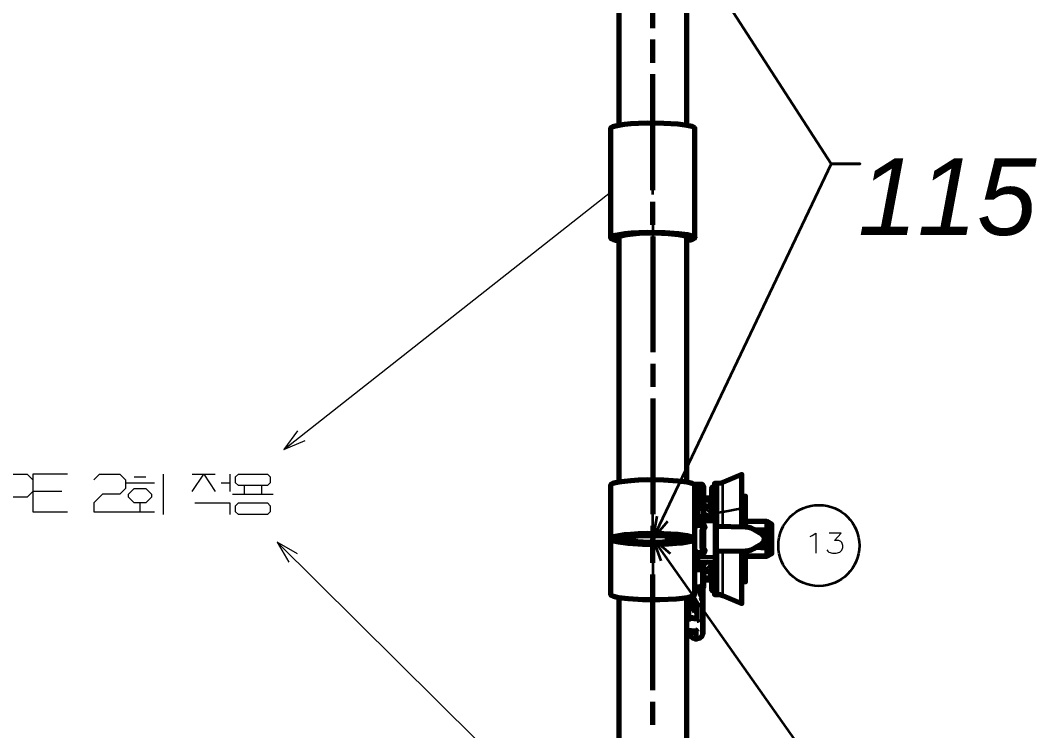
# Model space of a CAD drawing. Header units: millimetres. Extents: x 0 to 174, y 0 to 33.
# Drawn here: x 44.47 to 47.926, y 10.555 to 12.971 of the extents above; entities that cross this region are included whole.
import ezdxf

# ---------------------------------------------------------------- set-up
doc = ezdxf.new("R2010")
doc.units = ezdxf.units.MM
doc.layers.add('PDF2_문자', color=7, linetype='Continuous')
doc.layers.add('PDF2_형상', color=157, linetype='Continuous', true_color=0x405f80)
doc.styles.add('PDF LucidaHandwriting Italic', font='ariali.ttf')

msp = doc.modelspace()

# ---------------------------------------------------------------- linework, layer by layer
at = {"layer": 'PDF2_형상', "color": 18, "lineweight": 35, "true_color": 0x260000}
for points in [[(46.6208, 13.4225), (47.2274, 12.4829), (47.3257, 12.4829), (47.2274, 12.4829), (46.6208, 11.2068), (47.2671, 10.2914), (47.3656, 10.2914), (47.2671, 10.2914), (46.6208, 8.9185)], [(46.6208, 12.9446), (46.6208, 13.3383)], [(46.6208, 12.8265), (46.6208, 12.9051)], [(46.6208, 12.3933), (46.6208, 12.7871)], [(46.6208, 12.496), (46.6208, 12.7665)], [(46.6208, 12.3779), (46.6208, 12.4567)], [(46.6208, 12.2753), (46.6208, 12.354)], [(46.6208, 12.3385), (46.6208, 12.0681)], [(46.6208, 12.236), (46.6208, 11.8422)], [(46.6208, 11.8028), (46.6208, 11.7242)], [(46.6208, 11.6847), (46.6208, 11.291)], [(46.6208, 11.3768), (46.6208, 11.5531)], [(46.6208, 11.1913), (46.6208, 11.3696)], [(46.6208, 11.2437), (46.6208, 11.3628)], [(46.6208, 11.2586), (46.6208, 11.3374)], [(46.635, 11.2843), (46.6208, 11.2068), (46.6718, 11.2668)], [(46.6208, 11.2517), (46.6208, 11.1729)], [(46.6208, 11.2193), (46.6208, 11.0431)], [(46.6813, 11.1565), (46.6208, 11.2068), (46.6481, 11.1329)], [(46.6208, 11.1257), (46.6208, 11.2043)], [(46.6208, 11.1519), (46.6208, 11.0732)], [(46.6208, 11.1336), (46.6208, 11.05)], [(46.6208, 10.6925), (46.6208, 11.0863)], [(46.6208, 11.0337), (46.6208, 10.8554)], [(46.6208, 10.5744), (46.6208, 10.6532)]]:
    msp.add_lwpolyline(points, dxfattribs=at)
at = {"layer": 'PDF2_형상', "color": 3, "lineweight": 70}
for points in [[(46.6208, 12.9446), (46.6208, 13.3383)], [(46.6208, 12.8264), (46.6208, 12.9051)], [(46.6208, 12.3933), (46.6208, 12.7871)], [(46.6208, 12.2753), (46.6208, 12.354)], [(46.6208, 12.236), (46.6208, 11.8422)], [(46.6208, 11.8028), (46.6208, 11.724)], [(46.6208, 11.6847), (46.6208, 11.291)], [(46.6208, 11.2517), (46.6208, 11.2068)]]:
    msp.add_lwpolyline(points, dxfattribs=at)
at = {"layer": 'PDF2_형상', "lineweight": 70}
for points in [[(46.7363, 12.6135), (46.7363, 13.2469), (46.7361, 13.2476), (46.7358, 13.2483), (46.7342, 13.2497), (46.7265, 13.2529), (46.7083, 13.2567), (46.6746, 13.26), (46.6265, 13.2618), (46.6001, 13.2615), (46.5746, 13.2606), (46.5526, 13.2589), (46.5337, 13.2567), (46.5211, 13.2544), (46.5119, 13.2519), (46.5076, 13.25), (46.5058, 13.2485), (46.5053, 13.2469), (46.5053, 12.6135)], [(46.7639, 12.2318), (46.7639, 12.6028), (46.7637, 12.6035), (46.7633, 12.6042), (46.7618, 12.6057), (46.7547, 12.6092), (46.7379, 12.6132), (46.7064, 12.6174), (46.6589, 12.6204), (46.6013, 12.6208), (46.5726, 12.62), (46.5461, 12.6183), (46.5242, 12.6162), (46.5058, 12.6136), (46.4936, 12.6111), (46.4847, 12.6085), (46.4804, 12.6063), (46.4783, 12.6044), (46.4776, 12.6028), (46.4776, 12.2318), (46.4785, 12.2336), (46.4807, 12.2356), (46.4853, 12.2376), (46.4946, 12.2404), (46.5072, 12.2429), (46.526, 12.2456), (46.5482, 12.2476), (46.575, 12.2492), (46.6039, 12.25), (46.6613, 12.2493), (46.7082, 12.2462), (46.7389, 12.2421), (46.7551, 12.2381), (46.7621, 12.2347), (46.7635, 12.2332), (46.7637, 12.2324), (46.7639, 12.2317), (46.7636, 12.231), (46.7632, 12.2301), (46.7613, 12.2283), (46.7571, 12.2261), (46.7483, 12.2235), (46.7363, 12.221)], [(46.7363, 11.4), (46.7363, 12.2318), (46.7361, 12.2325), (46.7358, 12.2332), (46.7342, 12.2346), (46.7265, 12.2378), (46.7083, 12.2414), (46.6746, 12.2449), (46.6265, 12.2465), (46.6001, 12.2464), (46.5746, 12.2454), (46.5526, 12.2437), (46.5337, 12.2415), (46.5211, 12.2393), (46.5119, 12.2368), (46.5076, 12.2347), (46.5058, 12.2333), (46.5053, 12.2318), (46.5053, 11.4)], [(46.4776, 12.2318), (46.4778, 12.2311), (46.4782, 12.2303), (46.4797, 12.2287), (46.4868, 12.2253), (46.5036, 12.2212), (46.5053, 12.221)], [(46.7639, 11.2449), (46.7639, 11.3892), (46.7637, 11.39), (46.7633, 11.3907), (46.7618, 11.3922), (46.7547, 11.3957), (46.7379, 11.3997), (46.7064, 11.4039), (46.6589, 11.4069), (46.6013, 11.4074), (46.5726, 11.4065), (46.5461, 11.4049), (46.5242, 11.4028), (46.5058, 11.4001), (46.4936, 11.3976), (46.4847, 11.3949), (46.4804, 11.3928), (46.4783, 11.391), (46.4776, 11.3892), (46.4776, 11.2068), (46.4776, 11.0182), (46.4778, 11.0175), (46.4782, 11.0167), (46.4797, 11.0153), (46.4869, 11.0119), (46.5043, 11.0079), (46.5368, 11.0038), (46.5857, 11.001), (46.6446, 11.0007), (46.6733, 11.0017), (46.6999, 11.0033), (46.7211, 11.0056), (46.7387, 11.0082), (46.7501, 11.0106), (46.7582, 11.0132), (46.7619, 11.0153), (46.7633, 11.0167), (46.7639, 11.0182), (46.7639, 11.1689)], [(46.9238, 11.2472), (46.9238, 11.3119), (46.9238, 11.4261), (46.8589, 11.3986), (46.8532, 11.3967), (46.8435, 11.3954), (46.831, 11.3954), (46.831, 11.2972), (46.831, 11.285)], [(46.7561, 11.3922), (46.7685, 11.3922), (46.7724, 11.3922)], [(46.7717, 11.39), (46.7714, 11.39), (46.7561, 11.39)], [(46.7729, 11.2879), (46.7729, 11.3075), (46.7729, 11.3168), (46.7729, 11.3844), (46.7729, 11.3922), (46.7618, 11.3922)], [(46.7864, 11.3167), (46.7942, 11.3167), (46.7942, 11.3844), (46.7897, 11.3915), (46.7863, 11.3922), (46.7729, 11.3922)], [(46.7942, 11.3471), (46.8168, 11.3471), (46.8178, 11.3472), (46.8186, 11.3475), (46.8194, 11.3479), (46.8203, 11.3486), (46.8208, 11.3493), (46.8215, 11.3511), (46.8217, 11.3521), (46.8217, 11.379), (46.8224, 11.3815), (46.8242, 11.3833), (46.8267, 11.384)], [(46.8231, 11.2918), (46.8224, 11.3583), (46.8219, 11.3767), (46.8218, 11.3789), (46.8218, 11.379), (46.8217, 11.379), (46.8231, 11.3825), (46.8256, 11.3839), (46.8267, 11.384), (46.831, 11.384)], [(46.8258, 11.3836), (46.8239, 11.3832)], [(46.8172, 11.3447), (46.8172, 11.3461), (46.8172, 11.3462)], [(46.8207, 11.309), (46.8219, 11.3054), (46.8222, 11.3015), (46.8218, 11.3036), (46.8204, 11.3056), (46.82, 11.3065), (46.82, 11.3072), (46.8207, 11.309), (46.8174, 11.3156), (46.8174, 11.334), (46.8222, 11.334), (46.8222, 11.3408)], [(46.8222, 11.3482), (46.8221, 11.3511)], [(46.9358, 11.2469), (46.9358, 11.2767), (46.9358, 11.3525), (46.9238, 11.3462)], [(46.7864, 11.2985), (46.7893, 11.2979), (46.7918, 11.2963), (46.7936, 11.2939), (46.7942, 11.2911), (46.7942, 11.3), (46.7942, 11.3167)], [(46.7864, 11.3074), (46.7903, 11.3064), (46.7931, 11.3036), (46.7942, 11.3)], [(46.8219, 11.2953), (46.8219, 11.3006), (46.8219, 11.3008), (46.8218, 11.3019), (46.821, 11.3042), (46.8201, 11.305), (46.82, 11.3046), (46.816, 11.2953)], [(46.8222, 11.3018), (46.8222, 11.3015), (46.8222, 11.334)], [(46.7729, 11.2856), (46.7639, 11.2854)], [(46.7729, 11.261), (46.7729, 11.265), (46.7729, 11.2719), (46.7729, 11.2842), (46.7729, 11.2856), (46.8297, 11.2846), (46.8297, 11.2833), (46.8336, 11.2824), (46.8364, 11.2797), (46.8375, 11.2763)], [(46.7729, 11.1281), (46.8297, 11.1292), (46.8336, 11.1301), (46.8364, 11.1331), (46.8375, 11.1369), (46.8375, 11.1374), (46.8375, 11.1494), (46.8375, 11.2643), (46.8375, 11.2763), (46.8375, 11.2767), (46.8368, 11.2797), (46.8351, 11.2822), (46.8326, 11.284), (46.8297, 11.2846)], [(46.8024, 11.2871), (46.7968, 11.29)], [(46.81, 11.285), (46.8043, 11.2857), (46.7988, 11.2875)], [(46.8072, 11.2851), (46.8031, 11.2867)], [(46.8374, 11.2767), (46.8372, 11.2782)], [(46.7636, 11.2582), (46.7685, 11.2604), (46.7728, 11.261), (46.7728, 11.2542), (46.7726, 11.2532), (46.7726, 11.2531)], [(46.7637, 11.1694), (46.7637, 11.2443)], [(46.7904, 11.2443), (46.7863, 11.2518), (46.7815, 11.2531), (46.7726, 11.2531), (46.7651, 11.2489), (46.7639, 11.2443)], [(46.7639, 11.1694), (46.7681, 11.1619), (46.7726, 11.1606), (46.7815, 11.1606), (46.789, 11.1647), (46.7904, 11.1694), (46.7904, 11.1769), (46.7904, 11.1771), (46.7904, 11.1774), (46.7904, 11.2364), (46.7904, 11.2367)], [(46.7815, 11.2531), (46.7815, 11.2532), (46.7815, 11.2538), (46.7814, 11.261), (46.7856, 11.2604), (46.7896, 11.2589), (46.7931, 11.2563), (46.7958, 11.2528), (46.7975, 11.2486), (46.7981, 11.2443), (46.7914, 11.2443), (46.7904, 11.2443), (46.7904, 11.2367), (46.7894, 11.2357), (46.7878, 11.2356), (46.7878, 11.1782), (46.7894, 11.1781), (46.7904, 11.1769)], [(46.8375, 11.165), (46.9365, 11.1667), (46.9462, 11.1676), (46.9557, 11.1703), (46.9644, 11.1744), (46.9915, 11.1901), (46.9983, 11.1968), (47.0013, 11.2058), (46.9993, 11.2153), (46.9932, 11.2225), (46.9915, 11.2236), (46.9644, 11.2392), (46.9556, 11.2433), (46.9461, 11.246), (46.9365, 11.2469), (46.8375, 11.2487)], [(47.0083, 11.2658), (47.0083, 11.1478), (46.9358, 11.1478), (47.0083, 11.1478), (47.0254, 11.1576), (47.0254, 11.2561), (47.0083, 11.2658), (46.9358, 11.2658)], [(46.9712, 11.2353), (47.0083, 11.2368), (46.9889, 11.2365), (46.9694, 11.2364)], [(46.7088, 11.2068), (46.7088, 11.2071), (46.7085, 11.2078), (46.7079, 11.2083), (46.7058, 11.2097), (46.6961, 11.2126), (46.6738, 11.2158), (46.6358, 11.2179), (46.5904, 11.2174), (46.5704, 11.2161), (46.5539, 11.2142), (46.5432, 11.2122), (46.5361, 11.2099), (46.5336, 11.2083), (46.5328, 11.2068)], [(46.5328, 11.2068), (46.5329, 11.2065), (46.5331, 11.206), (46.5336, 11.2053), (46.5357, 11.204), (46.5457, 11.2011), (46.5689, 11.1981), (46.6079, 11.196), (46.654, 11.1967), (46.6738, 11.1982), (46.6899, 11.2001), (46.6999, 11.2021), (46.7061, 11.2043), (46.7081, 11.2056), (46.7088, 11.2068)], [(46.7904, 11.1694), (46.7981, 11.1694), (46.7976, 11.1653), (46.796, 11.1612), (46.7933, 11.1578), (46.7899, 11.155), (46.7858, 11.1533), (46.7814, 11.1528), (46.7815, 11.1596), (46.7815, 11.1604), (46.7815, 11.1606)], [(46.7894, 11.1781), (46.7897, 11.1779), (46.7903, 11.1779), (46.7904, 11.1774)], [(46.831, 11.1278), (46.831, 11.0183), (46.8435, 11.0183), (46.8494, 11.0178), (46.8589, 11.0151), (46.9238, 10.9875), (46.9238, 11.1665)], [(46.9238, 11.0674), (46.9358, 11.0611), (46.9358, 11.1667)], [(46.9712, 11.1785), (47.0083, 11.1769), (46.9889, 11.1771), (46.9694, 11.1774)], [(46.7726, 11.1606), (46.7728, 11.16), (46.7728, 11.1528), (46.7686, 11.1532), (46.7631, 11.1558)], [(46.7729, 11.1528), (46.7729, 11.1488), (46.7729, 11.1417), (46.7729, 11.1294), (46.7729, 11.1281), (46.7639, 11.1283)], [(46.8297, 11.1304), (46.8326, 11.131), (46.8351, 11.1325), (46.8368, 11.1347), (46.8375, 11.1374)], [(46.7639, 11.1249), (46.7729, 11.1247), (46.7639, 11.12)], [(46.7639, 11.1086), (46.7864, 11.1089), (46.7886, 11.1093), (46.7926, 11.1119), (46.7942, 11.1164)], [(46.7639, 11.0382), (46.7863, 11.0383), (46.7903, 11.0394), (46.7931, 11.0424), (46.7942, 11.0463), (46.7942, 11.0471), (46.7942, 11.0482), (46.7942, 11.0975), (46.7942, 11.1103)], [(46.7729, 11.1257), (46.7729, 11.1247), (46.7968, 11.1251), (46.8004, 11.1256)], [(46.7864, 11.1067), (46.7893, 11.1074), (46.7918, 11.1089), (46.7936, 11.1113), (46.7942, 11.114), (46.7942, 11.1164), (46.7942, 11.1229), (46.7931, 11.1193), (46.7903, 11.1167), (46.7864, 11.1156)], [(46.7864, 11.0975), (46.7942, 11.0975)], [(46.8231, 11.1201), (46.8226, 11.0706), (46.8219, 11.0368), (46.8218, 11.0349), (46.8217, 11.0347), (46.8217, 11.0346), (46.8217, 11.0617), (46.8212, 11.0636), (46.8208, 11.0644), (46.8203, 11.0651), (46.8194, 11.0657), (46.8186, 11.0663), (46.8178, 11.0665), (46.8168, 11.0665), (46.7989, 11.0665), (46.7964, 11.0661), (46.7942, 11.0649)], [(46.7967, 11.1236), (46.8004, 11.1256), (46.8024, 11.1267)], [(46.7988, 11.1263), (46.8043, 11.1281), (46.81, 11.1288)], [(46.8103, 11.0981), (46.8071, 11.0958), (46.8033, 11.0951)], [(46.8207, 11.1046), (46.8219, 11.1083), (46.8222, 11.1122), (46.8218, 11.1101), (46.8204, 11.1081), (46.82, 11.1072), (46.82, 11.1064), (46.8207, 11.1046), (46.8174, 11.0981), (46.8174, 11.0797), (46.8222, 11.0797), (46.8222, 11.0728)], [(46.8201, 11.1086), (46.8215, 11.1106), (46.8219, 11.1129), (46.8219, 11.1183)], [(46.8222, 11.1119), (46.8222, 11.1122), (46.8222, 11.0797)], [(46.7946, 11.0669), (46.7981, 11.0668), (46.7988, 11.0668)], [(46.7915, 11.0406), (46.7915, 10.8865), (46.7914, 10.8844), (46.7882, 10.8756), (46.7811, 10.8692), (46.7719, 10.8668), (46.7664, 10.8668), (46.7575, 10.8689), (46.7503, 10.8751), (46.7363, 10.8951)], [(46.7863, 11.0383), (46.7864, 11.0474), (46.7864, 11.0482), (46.7942, 11.0482)], [(46.7864, 11.0385), (46.7907, 11.0397), (46.7936, 11.0432)], [(46.7865, 11.0228), (46.7865, 11.0386)], [(46.8267, 11.0297), (46.8242, 11.0303), (46.8224, 11.0321), (46.8217, 11.0346), (46.8218, 11.0337), (46.8236, 11.0307), (46.8267, 11.0297), (46.831, 11.0297)], [(46.5053, 11.0076), (46.5053, 10.2986), (46.5054, 10.2979), (46.5057, 10.2972), (46.5074, 10.2958), (46.5151, 10.2928), (46.534, 10.2892), (46.5687, 10.2858), (46.6181, 10.2843), (46.645, 10.2846), (46.6706, 10.2857), (46.6924, 10.2874), (46.7106, 10.2896), (46.7225, 10.2918), (46.731, 10.2943), (46.7346, 10.2961), (46.7363, 10.2986), (46.7363, 11.0076)], [(46.741, 11.0086), (46.741, 10.9575), (46.741, 10.9401), (46.7363, 10.9406)], [(46.7417, 11.0106), (46.7468, 10.9907), (46.7637, 10.9594)], [(46.7426, 11.0089), (46.7681, 10.9618), (46.7699, 10.9572), (46.7704, 10.9525), (46.7706, 10.9375), (46.7656, 10.9379), (46.7468, 10.9396)], [(46.7496, 11.0108), (46.7533, 11.0039)], [(46.7515, 11.0031), (46.7689, 10.9697)], [(46.7562, 11.0125), (46.7713, 10.9838), (46.7706, 10.9707)], [(46.789, 11.0072), (46.7821, 11.0206)], [(46.7886, 10.9981), (46.7882, 11.0022), (46.7867, 11.0063)], [(46.7906, 10.8865), (46.7906, 10.9981), (46.79, 11.0026), (46.7883, 11.0071)], [(46.79, 11.0096), (46.7892, 11.0085), (46.789, 11.0079), (46.789, 11.0072), (46.7908, 11.0028), (46.7914, 10.9982)], [(46.7713, 10.9838), (46.7729, 10.9792), (46.7736, 10.9743)], [(46.7363, 10.9347), (46.7397, 10.9344), (46.74, 10.9344), (46.7403, 10.9344)], [(46.7419, 10.94), (46.7419, 10.9362), (46.7417, 10.9356), (46.7414, 10.9351), (46.741, 10.9347), (46.7404, 10.9344), (46.7397, 10.9344)], [(46.7514, 10.9333), (46.7457, 10.9339)], [(46.7756, 10.9332), (46.7747, 10.9308), (46.7725, 10.9294), (46.7713, 10.9293)], [(46.7357, 10.8967), (46.736, 10.8963), (46.7414, 10.8883)], [(46.7367, 10.8997), (46.7375, 10.8971), (46.7367, 10.8969), (46.7364, 10.8969), (46.736, 10.8972)], [(46.7386, 10.895), (46.7363, 10.8961)], [(46.7375, 10.8971), (46.7389, 10.8956)], [(46.7719, 10.8894), (46.7706, 10.8937), (46.7671, 10.8967), (46.7647, 10.8972)], [(46.7629, 10.8674), (46.7664, 10.8671), (46.7661, 10.8671), (46.766, 10.8672), (46.7657, 10.8676), (46.7653, 10.8685), (46.765, 10.871), (46.7636, 10.8712)], [(46.7664, 10.8671), (46.7713, 10.8672), (46.7714, 10.8672)], [(46.7721, 10.8678), (46.7719, 10.8678), (46.769, 10.869), (46.7681, 10.8717), (46.7681, 10.8711)], [(46.7719, 10.8678), (46.7719, 10.8697), (46.7689, 10.8704), (46.7682, 10.8712), (46.7681, 10.8715), (46.7681, 10.8717)]]:
    msp.add_lwpolyline(points, dxfattribs=at)
at = {"layer": 'PDF2_형상', "color": 7, "lineweight": 13}
for points in [[(45.3658, 11.5111), (46.4776, 12.3867)], [(45.4131, 11.5742), (45.3658, 11.5111), (45.4382, 11.5421)], [(44.2667, 11.2996), (44.3257, 11.4276), (44.3356, 11.4276), (44.3946, 11.2996), (44.3946, 11.4276), (44.4931, 11.4276), (44.5128, 11.4079), (44.5128, 11.3685), (44.4931, 11.3489), (44.3946, 11.3489)], [(44.6308, 11.4276), (44.5128, 11.4276), (44.5128, 11.2996), (44.6308, 11.2996)], [(44.7194, 11.4079), (44.7392, 11.4276), (44.8081, 11.4276), (44.8276, 11.4079), (44.8276, 11.3783), (44.8081, 11.3588), (44.7489, 11.3588), (44.7194, 11.3292), (44.7194, 11.2996), (44.8276, 11.2996), (44.9261, 11.2996)], [(44.8572, 11.4178), (44.8965, 11.4178)], [(44.9557, 11.4276), (44.9557, 11.2899)], [(45.054, 11.4276), (45.1328, 11.4276)], [(45.054, 11.3685), (45.0935, 11.4276), (45.1328, 11.3685)], [(45.1821, 11.4276), (45.1821, 11.3685)], [(44.8276, 11.3981), (44.9261, 11.3981)], [(45.1525, 11.3981), (45.1821, 11.3981)], [(45.2312, 11.3882), (45.2312, 11.3588)], [(45.2903, 11.3882), (45.2903, 11.3588)], [(44.6111, 11.3685), (44.5128, 11.3685)], [(45.1918, 11.3588), (45.3297, 11.3588)], [(44.8769, 11.3292), (44.8769, 11.2996)], [(45.0639, 11.3292), (45.1821, 11.3292), (45.1821, 11.2899)], [(45.3439, 11.1956), (46.434, 10.1144)], [(45.4122, 11.1565), (45.3439, 11.1956), (45.3836, 11.1276)]]:
    msp.add_lwpolyline(points, dxfattribs=at)
for points in [[(45.2115, 11.4276), (45.31, 11.4276), (45.3199, 11.4178), (45.3199, 11.3981), (45.31, 11.3882), (45.2115, 11.3882), (45.2017, 11.3981), (45.2017, 11.4178)], [(44.8572, 11.3783), (44.8965, 11.3783), (44.9162, 11.3588), (44.9162, 11.3489), (44.8965, 11.3292), (44.8572, 11.3292), (44.8375, 11.3489), (44.8375, 11.3588)], [(45.2115, 11.3292), (45.31, 11.3292), (45.3199, 11.3193), (45.3199, 11.2996), (45.31, 11.2899), (45.2115, 11.2899), (45.2017, 11.2996), (45.2017, 11.3193)]]:
    msp.add_lwpolyline(points, close=True, dxfattribs=at)
at = {"layer": 'PDF2_형상', "lineweight": 35}
for points in [[(46.7639, 11.3167), (46.7729, 11.3168), (46.7864, 11.3167), (46.7864, 11.3844), (46.7942, 11.3844), (46.794, 11.3853), (46.7937, 11.3862), (46.7924, 11.3879), (46.7903, 11.3892), (46.7864, 11.39), (46.7864, 11.3874), (46.7864, 11.3844), (46.7729, 11.3844), (46.7639, 11.3844)], [(46.7864, 11.39), (46.7863, 11.3917), (46.7863, 11.3921), (46.7863, 11.3922)], [(46.8267, 11.384), (46.8269, 11.3781), (46.8279, 11.304), (46.8281, 11.2729)], [(46.831, 11.2972), (46.8435, 11.2972), (46.8435, 11.3954)], [(46.8435, 11.2486), (46.8435, 11.2972), (46.8513, 11.2976), (46.8589, 11.2988), (46.8589, 11.3986)], [(46.8172, 11.3447), (46.8207, 11.3457), (46.8218, 11.3468), (46.8222, 11.3482), (46.8222, 11.3408), (46.8221, 11.3399), (46.8214, 11.3389), (46.8196, 11.3378), (46.8174, 11.3375), (46.8174, 11.334), (46.7942, 11.334)], [(46.7942, 11.3462), (46.8172, 11.3462), (46.8168, 11.3471)], [(46.7942, 11.3375), (46.8174, 11.3375), (46.8172, 11.3447), (46.7942, 11.3447)], [(46.8172, 11.3462), (46.8197, 11.3469), (46.8215, 11.3487), (46.8221, 11.3511), (46.8217, 11.3521)], [(46.7639, 11.3075), (46.7729, 11.3075), (46.7864, 11.3074), (46.7864, 11.2985), (46.7868, 11.2964), (46.7881, 11.2943), (46.7932, 11.2906), (46.7988, 11.2875), (46.7729, 11.2879), (46.7639, 11.2878)], [(46.7864, 11.3074), (46.7864, 11.3167)], [(46.7942, 11.3235), (46.8033, 11.3235), (46.8033, 11.3186), (46.8071, 11.3178), (46.8103, 11.3157), (46.8138, 11.3192)], [(46.7942, 11.3186), (46.8033, 11.3186), (46.8031, 11.3181), (46.805, 11.3179), (46.8068, 11.3174), (46.8031, 11.3082), (46.7942, 11.3082)], [(46.8031, 11.3082), (46.8031, 11.3181), (46.7942, 11.3181)], [(46.8033, 11.3235), (46.8068, 11.3231), (46.81, 11.3219), (46.8138, 11.3192), (46.8174, 11.3156), (46.8139, 11.3121), (46.8103, 11.3157), (46.81, 11.3151), (46.8031, 11.3082), (46.816, 11.2953), (46.816, 11.2849)], [(46.8068, 11.3174), (46.8086, 11.3164), (46.81, 11.3151), (46.8201, 11.305), (46.8204, 11.3056), (46.8139, 11.3121)], [(46.8589, 11.2483), (46.8589, 11.2988), (46.9238, 11.3119)], [(46.7639, 11.2719), (46.7729, 11.2719), (46.8297, 11.2714), (46.8297, 11.2833), (46.7729, 11.2842), (46.7639, 11.284)], [(46.7639, 11.2649), (46.7729, 11.265), (46.8297, 11.2643), (46.8375, 11.2643), (46.8371, 11.2665), (46.8358, 11.2686), (46.8339, 11.2703), (46.8297, 11.2714), (46.8297, 11.2701), (46.8297, 11.2685)], [(46.816, 11.2953), (46.8219, 11.2953), (46.8219, 11.2847)], [(46.8222, 11.3015), (46.8219, 11.3008)], [(46.8375, 11.1494), (46.8361, 11.1471), (46.8351, 11.1465), (46.8326, 11.1456), (46.8297, 11.1453), (46.8297, 11.1472), (46.8297, 11.1494), (46.8297, 11.2643), (46.8297, 11.2665), (46.8297, 11.2685), (46.8344, 11.2676), (46.8364, 11.2664), (46.8369, 11.2657), (46.8374, 11.265), (46.8375, 11.2643)], [(46.9238, 11.2738), (46.9358, 11.2767)], [(46.7728, 11.261), (46.7729, 11.261), (46.7814, 11.261)], [(46.7728, 11.2531), (46.7728, 11.2532), (46.7728, 11.2538), (46.7728, 11.2554), (46.7729, 11.261), (46.7729, 11.2554), (46.7729, 11.2538), (46.7731, 11.2531)], [(46.7903, 11.2358), (46.7904, 11.2364)], [(46.7981, 11.2443), (46.7981, 11.1694)], [(46.8435, 11.0183), (46.8435, 11.1651)], [(46.8589, 11.0151), (46.8589, 11.1654)], [(46.7639, 11.1489), (46.7729, 11.1488), (46.8297, 11.1494), (46.8375, 11.1494), (46.8364, 11.1457), (46.8346, 11.144), (46.8324, 11.1428), (46.8297, 11.1424), (46.8297, 11.1435), (46.8297, 11.1453)], [(46.8297, 11.1292), (46.8297, 11.1304), (46.8297, 11.1424), (46.7729, 11.1417), (46.7639, 11.1418)], [(46.7639, 11.1296), (46.7729, 11.1294), (46.8297, 11.1304)], [(46.7731, 11.1606), (46.7729, 11.1604), (46.7729, 11.16), (46.7729, 11.1583), (46.7729, 11.1528), (46.7728, 11.1583), (46.7728, 11.16), (46.7728, 11.1606)], [(46.7814, 11.1528), (46.7729, 11.1528), (46.7728, 11.1528)], [(46.8281, 11.1408), (46.8271, 11.0411), (46.8267, 11.0297)], [(46.7639, 11.1258), (46.7729, 11.1257), (46.7988, 11.1263), (46.7968, 11.1251), (46.7932, 11.1232), (46.7881, 11.1196), (46.7868, 11.1175), (46.7864, 11.1156), (46.7864, 11.1089), (46.7864, 11.1067), (46.7639, 11.1064)], [(46.7639, 11.0481), (46.7864, 11.0482), (46.7864, 11.0975), (46.7639, 11.0972)], [(46.7864, 11.0975), (46.7864, 11.1067)], [(46.7942, 11.0957), (46.8031, 11.0957), (46.8031, 11.1054), (46.7942, 11.1054)], [(46.8068, 11.0964), (46.805, 11.0958), (46.8031, 11.0957), (46.8033, 11.0951), (46.7942, 11.0951)], [(46.816, 11.1289), (46.816, 11.1183), (46.8031, 11.1054), (46.8068, 11.0964), (46.8086, 11.0972), (46.81, 11.0985), (46.8103, 11.0981), (46.8139, 11.1015)], [(46.8031, 11.1054), (46.81, 11.0985), (46.8201, 11.1086), (46.8204, 11.1081), (46.8139, 11.1015), (46.8174, 11.0981), (46.8138, 11.0946), (46.8111, 11.0924), (46.8079, 11.091), (46.8033, 11.0901)], [(46.8138, 11.0946), (46.8103, 11.0981)], [(46.8219, 11.129), (46.8219, 11.1183), (46.816, 11.1183), (46.8201, 11.1088), (46.8201, 11.1086)], [(46.8219, 11.1129), (46.8222, 11.1122)], [(46.8033, 11.0951), (46.8033, 11.0901), (46.7942, 11.0901)], [(46.7942, 11.0797), (46.8174, 11.0797), (46.8174, 11.0762), (46.8196, 11.0758), (46.8214, 11.0747), (46.8221, 11.0739), (46.8222, 11.0728), (46.8222, 11.0656), (46.8218, 11.0668), (46.8207, 11.0679), (46.8172, 11.069), (46.8172, 11.0676), (46.8172, 11.0675), (46.8197, 11.0668), (46.8215, 11.065), (46.8221, 11.0625), (46.8217, 11.0617)], [(46.7942, 11.069), (46.8172, 11.069), (46.8174, 11.0762), (46.7942, 11.0762)], [(46.7942, 11.0675), (46.8172, 11.0675), (46.8168, 11.0665)], [(46.7988, 11.0668), (46.7989, 11.0665)], [(46.8222, 11.0656), (46.8221, 11.0626), (46.8221, 11.0625)], [(46.7883, 11.0071), (46.7867, 11.0063), (46.77, 11.0382)], [(46.7722, 11.0382), (46.7883, 11.0071), (46.789, 11.0072)], [(46.7865, 11.0228), (46.7821, 11.0206), (46.7729, 11.0382)], [(46.79, 11.0096), (46.7865, 11.0228), (46.7783, 11.0383)], [(46.7915, 10.8865), (46.7906, 10.8865), (46.7886, 10.8865), (46.7886, 10.9981), (46.7906, 10.9981), (46.7914, 10.9982), (46.7914, 11.0404)], [(46.7472, 11.0135), (46.7515, 11.0031), (46.7515, 10.9924)], [(46.7472, 11.0099), (46.7472, 11.0003)], [(46.7736, 10.9743), (46.7756, 10.9743), (46.7756, 10.9332), (46.7736, 10.9332), (46.7732, 10.9322), (46.7725, 10.9315), (46.7714, 10.9312), (46.7707, 10.9317), (46.771, 10.9336), (46.771, 10.9614), (46.7704, 10.9657), (46.7689, 10.9697), (46.77, 10.9704), (46.7704, 10.9706), (46.7706, 10.9706), (46.7706, 10.9707), (46.7533, 11.0039), (46.7515, 11.0031)], [(46.7582, 11.0132), (46.7731, 10.9846), (46.7713, 10.9838)], [(46.741, 10.9575), (46.7363, 10.9579)], [(46.741, 10.9907), (46.7418, 10.9907), (46.7468, 10.9907), (46.7468, 10.9396)], [(46.7515, 10.9392), (46.7515, 10.9353), (46.771, 10.9336), (46.7729, 10.9336), (46.7729, 10.9614), (46.7736, 10.9743), (46.7736, 10.9332), (46.7729, 10.9336), (46.7728, 10.9329), (46.7725, 10.9324), (46.7719, 10.9319), (46.7714, 10.9317), (46.771, 10.9336)], [(46.7681, 10.9618), (46.7637, 10.9594), (46.7651, 10.9561), (46.7656, 10.9525)], [(46.771, 10.9614), (46.7729, 10.9614), (46.7724, 10.9661), (46.7706, 10.9707)], [(46.7731, 10.9846), (46.7749, 10.9796), (46.7756, 10.9743)], [(46.7363, 10.9343), (46.7714, 10.9312), (46.7714, 10.9311), (46.7713, 10.9293), (46.7363, 10.9324)], [(46.7714, 10.9317), (46.7711, 10.9317), (46.7707, 10.9317), (46.7514, 10.9333), (46.7514, 10.9339), (46.7515, 10.9353), (46.7472, 10.9358), (46.7469, 10.9346), (46.7465, 10.9342), (46.7461, 10.9339), (46.7457, 10.9339), (46.7397, 10.9344)], [(46.7397, 10.9344), (46.7397, 10.9344)], [(46.7472, 10.9396), (46.7472, 10.9358), (46.7419, 10.9362)], [(46.7704, 10.9525), (46.7656, 10.9525), (46.7656, 10.9379)], [(46.7363, 10.9003), (46.7367, 10.8997), (46.7647, 10.8972), (46.7644, 10.8933), (46.7657, 10.8931), (46.7672, 10.8918), (46.7681, 10.8894), (46.7719, 10.8894), (46.7719, 10.8697), (46.7721, 10.8697)], [(46.7675, 10.8889), (46.7672, 10.8903), (46.7665, 10.8915), (46.7639, 10.8928), (46.7644, 10.8933), (46.7389, 10.8956), (46.7386, 10.895)], [(46.7636, 10.8712), (46.7629, 10.8674), (46.7578, 10.8692), (46.7506, 10.8753), (46.7414, 10.8883), (46.7446, 10.8906), (46.7538, 10.8776), (46.7506, 10.8753), (46.7503, 10.8751)], [(46.7639, 10.8926), (46.7653, 10.8924), (46.7665, 10.8915), (46.7672, 10.8903), (46.7675, 10.8889), (46.7681, 10.8894), (46.7681, 10.8717), (46.7679, 10.8715), (46.7675, 10.8711), (46.7675, 10.8889), (46.7636, 10.8889), (46.7636, 10.8712), (46.7611, 10.8719), (46.7538, 10.8776)], [(46.765, 10.871), (46.7675, 10.8711), (46.7678, 10.8696), (46.7688, 10.8683), (46.77, 10.8675), (46.7714, 10.8672), (46.7719, 10.8676), (46.7719, 10.8668)], [(46.7664, 10.8668), (46.7664, 10.8671)], [(46.7679, 10.8715), (46.7685, 10.8696), (46.7699, 10.8682), (46.7719, 10.8676), (46.7721, 10.8678), (46.7812, 10.8703), (46.7881, 10.8769), (46.7906, 10.8861), (46.7906, 10.8865)], [(46.7721, 10.8678), (46.7721, 10.8697), (46.7811, 10.8725), (46.7872, 10.8796), (46.7886, 10.8865)]]:
    msp.add_lwpolyline(points, dxfattribs=at)
at = {"layer": 'PDF2_형상', "lineweight": 70}
for points in [[(46.4776, 11.2068), (46.4778, 11.2061), (46.4782, 11.2054), (46.4797, 11.2039), (46.4869, 11.2006), (46.5043, 11.1965), (46.5368, 11.1925), (46.5857, 11.1896), (46.6446, 11.1893), (46.6733, 11.1903), (46.6999, 11.1921), (46.7211, 11.1942), (46.7387, 11.1968), (46.7501, 11.1993), (46.7582, 11.2019), (46.7619, 11.2039), (46.7633, 11.2054), (46.7639, 11.2068), (46.7637, 11.2076), (46.7633, 11.2083), (46.7618, 11.2099), (46.7547, 11.2133), (46.7379, 11.2174), (46.7064, 11.2215), (46.6589, 11.2246), (46.6013, 11.225), (46.5726, 11.2242), (46.5461, 11.2225), (46.5242, 11.2204), (46.5058, 11.2178), (46.4936, 11.2153), (46.4847, 11.2125), (46.4804, 11.2104), (46.4783, 11.2086)], [(46.5053, 11.2068), (46.5058, 11.2083), (46.5076, 11.2099), (46.5119, 11.2118), (46.5211, 11.2143), (46.5337, 11.2165), (46.5526, 11.2188), (46.5746, 11.2204), (46.6001, 11.2214), (46.6265, 11.2217), (46.6746, 11.22), (46.7083, 11.2165), (46.7265, 11.2128), (46.7342, 11.2096), (46.7358, 11.2082), (46.7361, 11.2075), (46.7363, 11.2068), (46.7361, 11.2075), (46.7358, 11.2082), (46.7342, 11.2096), (46.7265, 11.2128), (46.7083, 11.2165), (46.6746, 11.22), (46.6265, 11.2217), (46.6001, 11.2214), (46.5746, 11.2204), (46.5526, 11.2188), (46.5337, 11.2165), (46.5211, 11.2143), (46.5119, 11.2118), (46.5076, 11.2099), (46.5058, 11.2083)], [(46.7363, 11.2068), (46.7346, 11.2044), (46.731, 11.2025), (46.7225, 11.2), (46.7106, 11.1978), (46.6924, 11.1956), (46.6706, 11.1939), (46.645, 11.1928), (46.6181, 11.1925), (46.5687, 11.194), (46.534, 11.1974), (46.5151, 11.201), (46.5074, 11.2042), (46.5057, 11.2056), (46.5054, 11.2062), (46.5053, 11.2068), (46.5054, 11.2062), (46.5057, 11.2056), (46.5074, 11.2042), (46.5151, 11.201), (46.534, 11.1974), (46.5687, 11.194), (46.6181, 11.1925), (46.645, 11.1928), (46.6706, 11.1939), (46.6924, 11.1956), (46.7106, 11.1978), (46.7225, 11.2), (46.731, 11.2025), (46.7346, 11.2044)], [(46.7146, 11.2068), (46.7144, 11.2075), (46.7142, 11.2081), (46.7125, 11.2094), (46.7043, 11.2124), (46.6844, 11.2157), (46.6489, 11.2183), (46.6026, 11.2186), (46.58, 11.2176), (46.5601, 11.216), (46.5457, 11.214), (46.5351, 11.2118), (46.5299, 11.2099), (46.5276, 11.2083), (46.5269, 11.2068), (46.5269, 11.2065), (46.5272, 11.206), (46.5278, 11.2053), (46.5299, 11.204), (46.5394, 11.201), (46.5621, 11.1978), (46.6008, 11.1954), (46.6485, 11.1957), (46.6701, 11.1969), (46.6886, 11.1987), (46.701, 11.2008), (46.7096, 11.2031), (46.7132, 11.2049)], [(46.7088, 11.2068), (46.7088, 11.2071), (46.7085, 11.2078), (46.7079, 11.2083), (46.7058, 11.2097), (46.6961, 11.2126), (46.6738, 11.2158), (46.6358, 11.2179), (46.5904, 11.2174), (46.5704, 11.2161), (46.5539, 11.2142), (46.5432, 11.2122), (46.5361, 11.2099), (46.5336, 11.2083), (46.5328, 11.2068), (46.5329, 11.2065), (46.5331, 11.206), (46.5336, 11.2053), (46.5357, 11.204), (46.5457, 11.2011), (46.5689, 11.1981), (46.6079, 11.196), (46.654, 11.1967), (46.6738, 11.1982), (46.6899, 11.2001), (46.6999, 11.2021), (46.7061, 11.2043), (46.7081, 11.2056)], [(46.5328, 11.2068), (46.5329, 11.2065), (46.5331, 11.206), (46.5336, 11.2053), (46.5357, 11.204), (46.5457, 11.2011), (46.5689, 11.1981), (46.6079, 11.196), (46.654, 11.1967), (46.6738, 11.1982), (46.6899, 11.2001), (46.6999, 11.2021), (46.7061, 11.2043), (46.7081, 11.2056), (46.7088, 11.2068), (46.7088, 11.2071), (46.7085, 11.2078), (46.7079, 11.2083), (46.7058, 11.2097), (46.6961, 11.2126), (46.6738, 11.2158), (46.6358, 11.2179), (46.5904, 11.2174), (46.5704, 11.2161), (46.5539, 11.2142), (46.5432, 11.2122), (46.5361, 11.2099), (46.5336, 11.2083)], [(46.79, 11.0096), (46.791, 11.0039), (46.7914, 10.9982), (46.791, 11.0039)], [(46.7446, 10.8906), (46.7636, 10.8889), (46.7639, 10.8926), (46.7639, 10.8928), (46.7386, 10.895)]]:
    msp.add_lwpolyline(points, close=True, dxfattribs=at)
at = {"layer": 'PDF2_형상', "color": 1, "lineweight": 70}
for points in [[(46.6208, 11.1256), (46.6208, 11.2043), (46.6208, 11.2068)], [(46.6208, 10.6925), (46.6208, 11.0863)], [(46.6208, 10.5744), (46.6208, 10.6532)]]:
    msp.add_lwpolyline(points, dxfattribs=at)
at = {"layer": 'PDF2_형상', "color": 165, "lineweight": 70, "true_color": 0x5267a5}
msp.add_lwpolyline([(46.7637, 11.2068), (46.6622, 11.2068)], dxfattribs=at)
at = {"layer": 'PDF2_형상', "color": 18, "lineweight": 13, "true_color": 0x260000}
for points in [[(47.1562, 11.2149), (47.1629, 11.2182), (47.1751, 11.2271), (47.1751, 11.1582)], [(47.2129, 11.1704), (47.2163, 11.1649), (47.2196, 11.1615), (47.2318, 11.1582), (47.244, 11.1582), (47.2574, 11.1615), (47.264, 11.1682), (47.2674, 11.1782), (47.2674, 11.1849), (47.264, 11.1949), (47.2607, 11.1982), (47.254, 11.2015), (47.2385, 11.2015), (47.2618, 11.2271), (47.2207, 11.2271)]]:
    msp.add_lwpolyline(points, dxfattribs=at)
at = {"layer": 'PDF2_형상', "color": 18, "lineweight": 35, "true_color": 0x260000}
msp.add_circle((47.186, 11.1844), 0.1378, dxfattribs=at)

# ---------------------------------------------------------------- texts
at = {"layer": 'PDF2_문자', "insert": (47.3185, 12.369), "char_height": 0.2605, "attachment_point": 4, "style": 'PDF LucidaHandwriting Italic'}
msp.add_mtext('115', dxfattribs=at)

doc.saveas('drawing.dxf')
